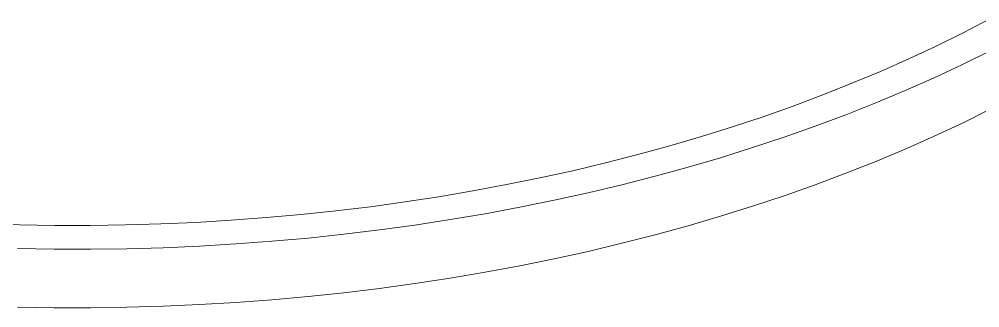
# Model space of a CAD drawing. Header units: millimetres. Extents: x 26816 to 90584, y 11074 to 56542.
# Drawn here: x 44263 to 45334, y 50142 to 50464 of the extents above; entities that cross this region are included whole.
import ezdxf

# ---------------------------------------------------------------- set-up
doc = ezdxf.new("R2010")
doc.units = ezdxf.units.MM
doc.layers.add('MAU_CAM', color=30, linetype='Continuous')

msp = doc.modelspace()

# ---------------------------------------------------------------- linework, layer by layer
at = {"layer": 'MAU_CAM', "linetype": 'Continuous', "lineweight": 0, "flags": 128}
for points in [[(44223.5, 50236.3), (44262.8, 50235), (44302.3, 50234.3), (44341.7, 50234.3), (44381.1, 50234.8), (44420.5, 50235.9), (44459.8, 50237.6), (44499, 50240), (44538.1, 50242.9), (44577.1, 50246.4), (44615.9, 50250.5), (44654.5, 50255.1), (44692.8, 50260.4), (44730.9, 50266.3), (44768.8, 50272.7), (44806.3, 50279.7), (44843.5, 50287.2), (44880.3, 50295.3), (44916.8, 50304), (44952.8, 50313.2), (44988.4, 50323), (45023.6, 50333.3), (45058.2, 50344.2), (45092.4, 50355.5), (45126, 50367.4), (45159.1, 50379.8), (45191.6, 50392.7), (45223.6, 50406), (45254.9, 50419.9), (45285.5, 50434.2), (45315.5, 50449), (45344.8, 50464.2)], [(44260.9, 50208.5), (44301.5, 50207.8), (44342.1, 50207.7), (44382.8, 50208.3), (44423.4, 50209.4), (44463.9, 50211.2), (44504.3, 50213.6), (44544.6, 50216.6), (44584.8, 50220.2), (44624.7, 50224.4), (44664.5, 50229.2), (44704.1, 50234.7), (44743.3, 50240.7), (44782.3, 50247.3), (44821, 50254.5), (44859.3, 50262.3), (44897.3, 50270.7), (44934.9, 50279.6), (44972, 50289.1), (45008.7, 50299.2), (45044.9, 50309.8), (45080.7, 50321), (45115.9, 50332.7), (45150.6, 50344.9), (45184.7, 50357.7), (45218.2, 50371), (45251.1, 50384.7), (45283.3, 50399), (45314.9, 50413.8), (45345.8, 50429)], [(44260.9, 50143.2), (44301.5, 50142.5), (44342.1, 50142.4), (44382.8, 50142.9), (44423.4, 50144.1), (44463.9, 50145.9), (44504.3, 50148.3), (44544.6, 50151.3), (44584.8, 50154.9), (44624.7, 50159.1), (44664.5, 50163.9), (44704.1, 50169.3), (44743.3, 50175.4), (44782.3, 50182), (44821, 50189.2), (44859.3, 50197), (44897.3, 50205.3), (44934.9, 50214.3), (44972, 50223.8), (45008.7, 50233.9), (45044.9, 50244.5), (45080.7, 50255.7), (45115.9, 50267.4), (45150.6, 50279.6), (45184.7, 50292.4), (45218.2, 50305.6), (45251.1, 50319.4), (45283.3, 50333.7), (45314.9, 50348.4), (45345.8, 50363.7)]]:
    msp.add_lwpolyline(points, dxfattribs=at)

doc.saveas('drawing.dxf')
